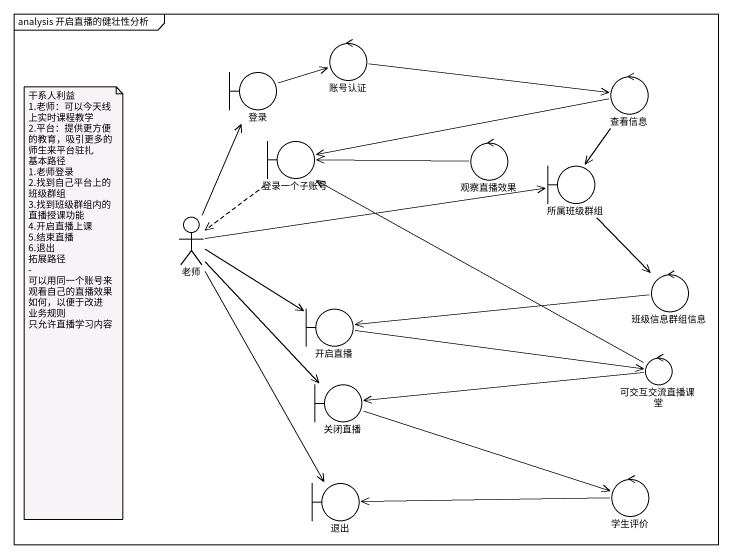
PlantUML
@startuml
mainframe analysis 开启直播的健壮性分析
control 账号认证
boundary 登录
control 查看信息
boundary 登录一个子账号
control 观察直播效果
boundary 所属班级群组
actor 老师
control 班级信息群组信息
boundary 开启直播
control 可交互交流直播课堂
boundary 关闭直播
boundary 退出
control 学生评价
账号认证 -right-> 查看信息
登录 -right-> 账号认证
查看信息 -left-> 登录一个子账号
查看信息 --> 所属班级群组
登录一个子账号 ..> 老师
观察直播效果 -left-> 登录一个子账号
所属班级群组 --> 班级信息群组信息
老师 -up-> 登录
老师 -right-> 所属班级群组
老师 -right-> 开启直播
老师 --> 关闭直播
老师 --> 退出
班级信息群组信息 -left-> 开启直播
开启直播 -right-> 可交互交流直播课堂
可交互交流直播课堂 -left-> 登录一个子账号
可交互交流直播课堂 -left-> 关闭直播
关闭直播 -right-> 学生评价
学生评价 -left-> 退出
note as N1
  干系人利益
  1.老师：可以今天线上实时课程教学
  2.平台：提供更方便的教育，吸引更多的师生来平台驻扎
  基本路径
  1.老师登录
  2.找到自己平台上的班级群组
  3.找到班级群组内的直播授课功能
  4.开启直播上课
  5.结束直播
  6.退出
  拓展路径
  - 可以用同一个账号来观看自己的直播效果如何，以便于改进
  业务规则
  只允许直播学习内容
end note
@enduml
